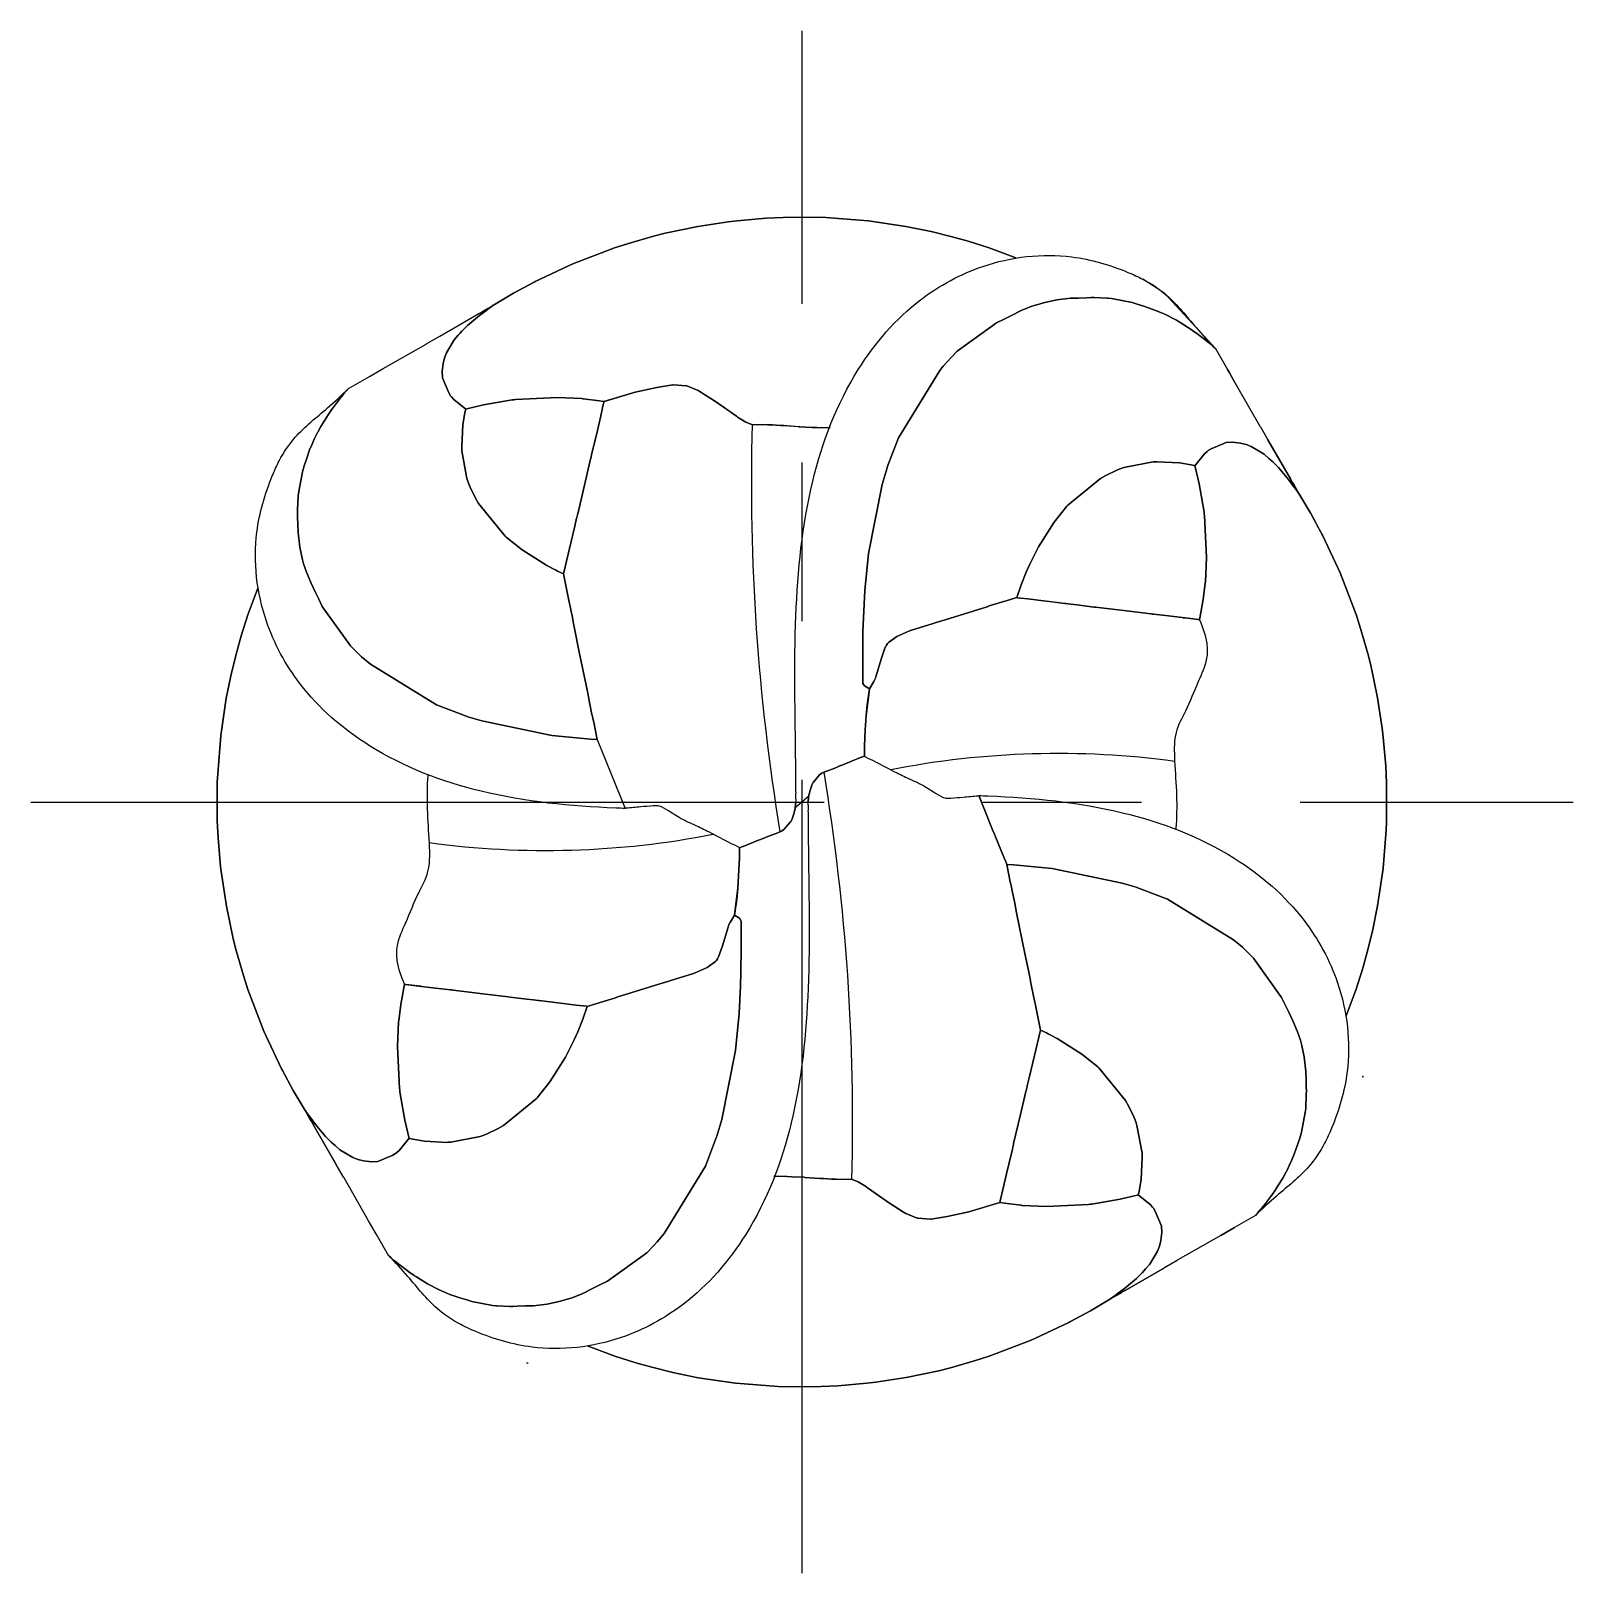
# Model space of a CAD drawing. Header units: millimetres. Extents: x -6.2 to 6.2, y -6.2 to 6.2.
import ezdxf

# ---------------------------------------------------------------- set-up
doc = ezdxf.new("R2010")
doc.units = ezdxf.units.MM
doc.linetypes.add('ACAD_ISO04W100', pattern=[30, 24, -3, 0, -3])
doc.linetypes.add('CENTER', pattern=[50.8, 31.75, -6.35, 6.35, -6.35])
doc.layers.add('中心线', color=2, linetype='ACAD_ISO04W100')
doc.layers.add('轮廓', color=4, linetype='Continuous')

# ---------------------------------------------------------------- blocks, each defined once
blk = doc.blocks.new('*U1')
blk.add_arc((2.701, 16.857), 17.15, 255.4304, 266.3655)
blk = doc.blocks.new('*U0')
at = {"layer": '轮廓'}
blk.add_blockref('*U1', (676.035, 245.83), dxfattribs=at)
at = {"layer": '轮廓', "rotation": 180}
blk.add_blockref('*U1', (678.876, 245.765), dxfattribs=at)
blk = doc.blocks.new('*U3')
blk.add_spline([(-0.795, 0.273), (-0.6, 0.287), (-0.481, 0.258), (-0.316, 0.152), (-0.109, -0.002), (0.041, -0.113), (0.227, -0.169), (0.497, -0.216), (0.759, -0.278), (0.795, -0.289)], degree=3)
blk = doc.blocks.new('*U2')
at = {"layer": '轮廓'}
blk.add_blockref('*U3', (677.546, 248.953), dxfattribs=at)
at = {"layer": '轮廓', "rotation": 180}
blk.add_blockref('*U3', (677.366, 242.642), dxfattribs=at)

msp = doc.modelspace()

# ---------------------------------------------------------------- linework, layer by layer
at = {"layer": '中心线', "linetype": 'CENTER', "ltscale": 0.2}
for p, q in [((0, -6.173), (0, 6.173)), ((-6.173, 0), (6.173, 0))]:
    msp.add_line(p, q, dxfattribs=at)
at = {"layer": '轮廓'}
for p, q in [((2.901, 4.072), (3.309, 3.629)), ((-1.64, 0.501), (-1.416, -0.051)), ((0.055, 0.048), (-0.055, -0.048))]:
    msp.add_line(p, q, dxfattribs=at)
for points in [[(1.711, 4.355), (1.497, 4.436), (1.33, 4.489), (1.201, 4.525), (1.034, 4.566), (0.831, 4.607), (0.531, 4.652), (0.529, 4.651), (0.225, 4.676), (0.158, 4.68), (-0.152, 4.679), (-0.287, 4.673), (-0.519, 4.653), (-0.592, 4.644), (-0.834, 4.607), (-1.094, 4.553), (-1.188, 4.529), (-1.389, 4.471), (-1.5, 4.435), (-1.834, 4.308), (-1.869, 4.293), (-2.135, 4.167), (-2.145, 4.161), (-2.155, 4.156), (-2.31, 4.073), (-2.47, 3.977), (-2.47, 3.977)], [(-2.469, 3.978), (-2.31, 4.073), (-2.145, 4.161), (-2.135, 4.167), (-1.869, 4.293), (-1.834, 4.308), (-1.5, 4.435), (-1.389, 4.471), (-1.188, 4.529), (-1.094, 4.553), (-1.094, 4.553), (-0.834, 4.607), (-0.592, 4.644), (-0.519, 4.653), (-0.287, 4.673), (-0.152, 4.679), (0.158, 4.68), (0.225, 4.676), (0.529, 4.651), (0.531, 4.652), (0.831, 4.607), (1.034, 4.566), (1.201, 4.525), (1.33, 4.489), (1.497, 4.436), (1.711, 4.355)], [(2.857, 4.103), (2.727, 4.185)], [(2.901, 4.072), (2.899, 4.074), (2.89, 4.08), (2.889, 4.08), (2.888, 4.081), (2.865, 4.097), (2.861, 4.1), (2.861, 4.101), (2.854, 4.105), (2.853, 4.106), (2.852, 4.106), (2.833, 4.12), (2.797, 4.145)], [(-3.63, 3.309), (-3.462, 3.406), (-3.435, 3.422), (-3.433, 3.422), (-3.432, 3.423), (-3.431, 3.424), (-3.429, 3.424), (-3.353, 3.469), (-3.009, 3.666), (-3.006, 3.668), (-3.004, 3.669), (-2.9, 3.729), (-2.587, 3.909), (-2.585, 3.911), (-2.585, 3.911), (-2.581, 3.913), (-2.58, 3.913), (-2.562, 3.924), (-2.55, 3.931), (-2.546, 3.933), (-2.487, 3.967), (-2.469, 3.978), (-2.469, 3.978)], [(-2.691, 3.144), (-2.788, 3.221), (-2.806, 3.242), (-2.814, 3.252), (-2.828, 3.274), (-2.878, 3.396), (-2.88, 3.446), (-2.873, 3.509), (-2.861, 3.556), (-2.845, 3.596), (-2.783, 3.699), (-2.751, 3.738), (-2.74, 3.751), (-2.724, 3.768), (-2.677, 3.815), (-2.582, 3.893), (-2.524, 3.936), (-2.503, 3.952), (-2.499, 3.955), (-2.488, 3.964), (-2.485, 3.966), (-2.474, 3.974), (-2.472, 3.976), (-2.472, 3.976), (-2.47, 3.977), (-2.469, 3.978)], [(-2.47, 3.977), (-2.472, 3.976), (-2.472, 3.976), (-2.474, 3.974), (-2.485, 3.966), (-2.488, 3.964), (-2.499, 3.955), (-2.503, 3.952), (-2.524, 3.936), (-2.582, 3.893), (-2.677, 3.815), (-2.724, 3.768), (-2.74, 3.751), (-2.751, 3.738), (-2.783, 3.699), (-2.845, 3.596), (-2.861, 3.556), (-2.873, 3.509), (-2.88, 3.446), (-2.878, 3.396), (-2.828, 3.274), (-2.814, 3.252), (-2.806, 3.242), (-2.788, 3.221), (-2.691, 3.144), (-2.691, 3.144), (-2.691, 3.144)], [(3.307, 3.631), (3.307, 3.631), (3.307, 3.631), (3.307, 3.631), (3.306, 3.633), (3.306, 3.633), (3.305, 3.633), (3.304, 3.634), (3.304, 3.634), (3.3, 3.638), (3.292, 3.645), (3.265, 3.669), (3.263, 3.67), (3.261, 3.672), (3.244, 3.686), (3.235, 3.692), (3.235, 3.693), (3.149, 3.758), (3.145, 3.761), (3.1, 3.793), (3.087, 3.801), (3.048, 3.826), (2.997, 3.856), (2.954, 3.879), (2.95, 3.881), (2.946, 3.884), (2.905, 3.904), (2.865, 3.921), (2.817, 3.94), (2.737, 3.969), (2.684, 3.986), (2.642, 3.998), (2.477, 4.029), (2.452, 4.032), (2.444, 4.033), (2.339, 4.037), (2.314, 4.037), (2.28, 4.036), (2.213, 4.034), (2.149, 4.032), (2.041, 4.02), (1.932, 3.996), (1.898, 3.986), (1.84, 3.968), (1.755, 3.933), (1.676, 3.894), (1.617, 3.865), (1.558, 3.835), (1.243, 3.609), (1.158, 3.521), (1.13, 3.488), (1.102, 3.454), (0.772, 2.915), (0.683, 2.68), (0.684, 2.679), (0.682, 2.675), (0.643, 2.542), (0.531, 1.988), (0.503, 1.693), (0.492, 1.473), (0.488, 1.361), (0.487, 1.195), (0.486, 1.029), (0.486, 1.019), (0.487, 0.981), (0.487, 0.954)], [(0.539, 0.905), (0.539, 0.905), (0.5, 0.931), (0.488, 0.949), (0.488, 0.949), (0.487, 0.954), (0.487, 0.981), (0.486, 1.029), (0.487, 1.195), (0.488, 1.361), (0.492, 1.473), (0.503, 1.693), (0.531, 1.988), (0.643, 2.542), (0.682, 2.675), (0.684, 2.679), (0.683, 2.68), (0.772, 2.915), (1.102, 3.454), (1.13, 3.488), (1.158, 3.521), (1.243, 3.609), (1.558, 3.835), (1.617, 3.865), (1.676, 3.894), (1.755, 3.933), (1.84, 3.968), (1.898, 3.986), (1.932, 3.996), (2.041, 4.02), (2.149, 4.032), (2.213, 4.034), (2.28, 4.036), (2.314, 4.037), (2.339, 4.037), (2.444, 4.033), (2.452, 4.032), (2.477, 4.029), (2.642, 3.998), (2.684, 3.986), (2.737, 3.969), (2.817, 3.94), (2.865, 3.921), (2.905, 3.904), (2.946, 3.884), (2.95, 3.881), (2.954, 3.879), (2.997, 3.856), (3.048, 3.826), (3.087, 3.801), (3.1, 3.793), (3.145, 3.761), (3.149, 3.758), (3.235, 3.693), (3.235, 3.692), (3.244, 3.686), (3.261, 3.672), (3.263, 3.67), (3.265, 3.669), (3.292, 3.645), (3.3, 3.638), (3.304, 3.634), (3.304, 3.634), (3.305, 3.633), (3.306, 3.633), (3.306, 3.633), (3.307, 3.631), (3.307, 3.631), (3.307, 3.631)], [(3.309, 3.629), (3.309, 3.63), (3.308, 3.63), (3.307, 3.631)], [(3.309, 3.629), (3.405, 3.462), (3.422, 3.434), (3.422, 3.433), (3.423, 3.432), (3.424, 3.431), (3.424, 3.429), (3.468, 3.353), (3.666, 3.009), (3.668, 3.006), (3.669, 3.003), (3.729, 2.9), (3.909, 2.587), (3.911, 2.585), (3.911, 2.584), (3.912, 2.581), (3.913, 2.58), (3.924, 2.561), (3.931, 2.55), (3.933, 2.546), (3.967, 2.487), (3.977, 2.469), (3.977, 2.469)], [(3.309, 3.629), (3.309, 3.629)], [(3.468, 3.353), (3.424, 3.429), (3.424, 3.431), (3.423, 3.432), (3.422, 3.433), (3.422, 3.434), (3.405, 3.462)], [(-0.809, 3.28), (-0.819, 3.286), (-0.831, 3.293), (-0.923, 3.331), (-0.926, 3.331), (-1.028, 3.34), (-1.034, 3.339), (-1.163, 3.318), (-1.335, 3.281), (-1.585, 3.205)], [(-1.584, 3.206), (-1.335, 3.281), (-1.163, 3.318), (-1.034, 3.339), (-1.028, 3.34), (-0.926, 3.331), (-0.923, 3.331), (-0.831, 3.293), (-0.819, 3.286), (-0.817, 3.284), (-0.816, 3.285), (-0.814, 3.283), (-0.803, 3.276), (-0.692, 3.207), (-0.569, 3.12), (-0.559, 3.113), (-0.525, 3.088), (-0.52, 3.084), (-0.52, 3.084), (-0.52, 3.084), (-0.519, 3.083), (-0.515, 3.08), (-0.45, 3.041), (-0.402, 3.021)], [(-3.631, 3.308), (-3.631, 3.308), (-3.631, 3.307), (-3.632, 3.307), (-3.633, 3.307), (-3.633, 3.307), (-3.633, 3.306), (-3.635, 3.304), (-3.635, 3.304), (-3.639, 3.3), (-3.645, 3.292), (-3.669, 3.265), (-3.67, 3.263), (-3.672, 3.261), (-3.686, 3.244), (-3.693, 3.235), (-3.694, 3.235), (-3.758, 3.149), (-3.761, 3.146), (-3.799, 3.09), (-3.801, 3.087), (-3.826, 3.049), (-3.852, 3.005), (-3.876, 2.961), (-3.878, 2.958), (-3.884, 2.946), (-3.904, 2.905), (-3.921, 2.865), (-3.941, 2.818), (-3.966, 2.745), (-3.984, 2.692), (-3.998, 2.642), (-4.028, 2.485), (-4.032, 2.452), (-4.032, 2.452), (-4.037, 2.339), (-4.037, 2.314), (-4.037, 2.28), (-4.035, 2.22), (-4.033, 2.156), (-4.02, 2.041), (-3.998, 1.938), (-3.989, 1.906), (-3.967, 1.841), (-3.932, 1.756), (-3.894, 1.676), (-3.868, 1.623), (-3.84, 1.565), (-3.615, 1.249), (-3.527, 1.163), (-3.455, 1.102), (-2.926, 0.777), (-2.681, 0.685), (-2.68, 0.684), (-2.675, 0.682), (-2.563, 0.649), (-2.002, 0.533), (-1.693, 0.503), (-1.64, 0.501), (-1.64, 0.501)], [(-1.64, 0.501), (-1.693, 0.503), (-2.002, 0.533), (-2.563, 0.649), (-2.675, 0.682), (-2.68, 0.684), (-2.681, 0.685), (-2.926, 0.777), (-3.455, 1.102), (-3.527, 1.163), (-3.548, 1.184), (-3.615, 1.249), (-3.84, 1.565), (-3.868, 1.623), (-3.894, 1.676), (-3.932, 1.756), (-3.967, 1.841), (-3.982, 1.885), (-3.989, 1.906), (-3.998, 1.938), (-4.02, 2.041), (-4.033, 2.156), (-4.035, 2.22), (-4.037, 2.28), (-4.037, 2.314), (-4.037, 2.339), (-4.032, 2.452), (-4.032, 2.452), (-4.028, 2.485), (-3.998, 2.642), (-3.984, 2.692), (-3.966, 2.745), (-3.941, 2.818), (-3.921, 2.865), (-3.904, 2.905), (-3.884, 2.946), (-3.878, 2.958), (-3.876, 2.961), (-3.852, 3.005), (-3.826, 3.049), (-3.801, 3.087), (-3.799, 3.09), (-3.761, 3.146), (-3.758, 3.149), (-3.694, 3.235), (-3.693, 3.235), (-3.686, 3.244), (-3.672, 3.261), (-3.67, 3.263), (-3.669, 3.265), (-3.645, 3.292), (-3.639, 3.3), (-3.635, 3.304), (-3.635, 3.304), (-3.633, 3.306), (-3.633, 3.307), (-3.633, 3.307), (-3.632, 3.307), (-3.631, 3.307), (-3.631, 3.308)], [(-2.691, 3.144), (-2.684, 3.146), (-2.549, 3.179), (-2.321, 3.218), (-2.304, 3.22), (-2.294, 3.222), (-2.293, 3.222), (-1.956, 3.239), (-1.761, 3.229), (-1.757, 3.228), (-1.752, 3.228), (-1.62, 3.212), (-1.584, 3.206)], [(-1.585, 3.206), (-1.62, 3.212), (-1.752, 3.228), (-1.757, 3.228), (-1.761, 3.229), (-1.956, 3.239), (-2.293, 3.222), (-2.294, 3.222), (-2.304, 3.22), (-2.321, 3.218), (-2.549, 3.179), (-2.684, 3.146), (-2.691, 3.144), (-2.691, 3.144), (-2.691, 3.144)], [(-0.402, 3.021), (-0.45, 3.041), (-0.515, 3.08), (-0.519, 3.083), (-0.52, 3.084), (-0.52, 3.084), (-0.52, 3.084), (-0.525, 3.088), (-0.559, 3.113), (-0.692, 3.207), (-0.814, 3.283), (-0.816, 3.285), (-0.816, 3.285)], [(-1.91, 1.826), (-1.91, 1.826), (-1.956, 1.849), (-1.974, 1.858), (-1.975, 1.858), (-2.043, 1.894), (-2.239, 2.018), (-2.367, 2.121), (-2.375, 2.128), (-2.59, 2.389), (-2.614, 2.431), (-2.656, 2.52), (-2.664, 2.539), (-2.674, 2.567), (-2.682, 2.59), (-2.723, 2.81), (-2.724, 2.832), (-2.724, 2.843), (-2.714, 3.021), (-2.698, 3.115), (-2.693, 3.138), (-2.692, 3.14), (-2.692, 3.14), (-2.693, 3.141), (-2.693, 3.141), (-2.692, 3.142), (-2.691, 3.144), (-2.691, 3.144), (-2.691, 3.144)], [(-2.691, 3.144), (-2.691, 3.144), (-2.692, 3.142), (-2.693, 3.141), (-2.693, 3.141), (-2.692, 3.14), (-2.692, 3.14), (-2.693, 3.138), (-2.698, 3.115), (-2.714, 3.021), (-2.724, 2.843), (-2.724, 2.832), (-2.723, 2.81), (-2.682, 2.59), (-2.674, 2.567), (-2.664, 2.539), (-2.656, 2.52), (-2.614, 2.431), (-2.59, 2.389), (-2.375, 2.128), (-2.367, 2.121), (-2.239, 2.018), (-2.043, 1.894), (-1.975, 1.858), (-1.974, 1.858), (-1.956, 1.849), (-1.91, 1.826)], [(-1.91, 1.826), (-1.91, 1.826), (-1.91, 1.826), (-1.91, 1.826), (-1.91, 1.827), (-1.91, 1.827), (-1.91, 1.827), (-1.848, 2.085), (-1.819, 2.209), (-1.804, 2.273), (-1.802, 2.278), (-1.795, 2.308), (-1.792, 2.317), (-1.749, 2.502), (-1.695, 2.734), (-1.692, 2.745), (-1.688, 2.76), (-1.684, 2.781), (-1.679, 2.8), (-1.638, 2.974), (-1.611, 3.091), (-1.588, 3.193), (-1.587, 3.196), (-1.587, 3.196), (-1.586, 3.198), (-1.585, 3.205), (-1.585, 3.206), (-1.585, 3.206), (-1.585, 3.206)], [(-1.585, 3.205), (-1.586, 3.198), (-1.587, 3.196), (-1.587, 3.196), (-1.588, 3.193), (-1.611, 3.091), (-1.638, 2.974), (-1.679, 2.8), (-1.684, 2.781), (-1.688, 2.76), (-1.692, 2.745), (-1.695, 2.734), (-1.749, 2.502), (-1.792, 2.317), (-1.795, 2.308), (-1.802, 2.278), (-1.804, 2.273), (-1.819, 2.209), (-1.848, 2.085), (-1.91, 1.827), (-1.91, 1.827), (-1.91, 1.827), (-1.91, 1.826), (-1.91, 1.826), (-1.91, 1.826), (-1.91, 1.826), (-1.91, 1.826)], [(-0.402, 3.021), (-0.399, 3.022), (-0.277, 3.018), (-0.242, 3.018), (-0.241, 3.017), (-0.235, 3.018), (-0.173, 3.014), (-0.145, 3.013), (-0.028, 3.005), (-0.025, 3.004), (-0.017, 3.004), (0.08, 2.999), (0.119, 2.999), (0.219, 2.996)], [(0.219, 2.996), (0.119, 2.999), (0.08, 2.999), (-0.017, 3.004), (-0.025, 3.004), (-0.145, 3.013), (-0.173, 3.014), (-0.235, 3.018), (-0.241, 3.017), (-0.242, 3.018), (-0.277, 3.018), (-0.399, 3.022), (-0.402, 3.021)], [(-0.239, 3.018), (-0.24, 3.017), (-0.24, 3.017), (-0.24, 3.017), (-0.402, 3.021), (-0.402, 3.021)], [(-0.236, 3.017), (-0.238, 3.018), (-0.239, 3.018), (-0.239, 3.018), (-0.244, 3.017), (-0.248, 3.018), (-0.402, 3.021)], [(0.119, 2.998), (0.119, 2.998), (0.119, 2.998), (0.219, 2.997), (0.225, 2.992)], [(3.977, 2.47), (3.976, 2.472), (3.976, 2.472), (3.974, 2.473), (3.966, 2.485), (3.964, 2.487), (3.955, 2.499), (3.952, 2.503), (3.936, 2.524), (3.893, 2.582), (3.815, 2.677), (3.768, 2.722), (3.751, 2.74), (3.738, 2.75), (3.699, 2.783), (3.596, 2.845), (3.555, 2.861), (3.509, 2.873), (3.446, 2.88), (3.396, 2.877), (3.274, 2.828), (3.252, 2.814), (3.242, 2.806), (3.221, 2.788), (3.144, 2.691), (3.144, 2.691), (3.144, 2.691)], [(3.144, 2.691), (3.221, 2.788), (3.242, 2.806), (3.252, 2.814), (3.274, 2.828), (3.396, 2.877), (3.446, 2.88), (3.509, 2.873), (3.555, 2.861), (3.596, 2.845), (3.699, 2.783), (3.738, 2.75), (3.751, 2.74), (3.768, 2.722), (3.815, 2.677), (3.893, 2.582), (3.936, 2.524), (3.952, 2.503), (3.955, 2.499), (3.964, 2.487), (3.966, 2.485), (3.974, 2.473), (3.976, 2.472), (3.976, 2.472), (3.977, 2.47), (3.977, 2.469)], [(3.977, 2.469), (3.967, 2.487), (3.933, 2.546), (3.931, 2.55), (3.924, 2.561), (3.913, 2.58), (3.912, 2.581), (3.911, 2.584), (3.911, 2.585), (3.909, 2.587), (3.729, 2.9)], [(1.719, 1.636), (1.754, 1.737), (1.795, 1.839), (1.824, 1.903), (1.894, 2.042), (2.018, 2.239), (2.121, 2.367), (2.128, 2.375), (2.389, 2.59), (2.431, 2.614), (2.52, 2.656), (2.539, 2.663), (2.567, 2.674), (2.59, 2.681), (2.81, 2.723), (2.832, 2.724), (2.843, 2.724), (3.021, 2.714), (3.115, 2.698), (3.138, 2.693), (3.14, 2.692), (3.14, 2.692), (3.14, 2.692), (3.141, 2.693), (3.142, 2.692), (3.144, 2.691), (3.144, 2.691), (3.144, 2.691)], [(3.144, 2.691), (3.144, 2.691), (3.142, 2.692), (3.141, 2.693), (3.14, 2.692), (3.14, 2.692), (3.14, 2.692), (3.138, 2.693), (3.115, 2.698), (3.021, 2.714), (2.843, 2.724), (2.832, 2.724), (2.81, 2.723), (2.59, 2.681), (2.567, 2.674), (2.539, 2.663), (2.52, 2.656), (2.431, 2.614), (2.389, 2.59), (2.128, 2.375), (2.121, 2.367), (2.018, 2.239), (1.894, 2.042), (1.824, 1.903), (1.795, 1.839), (1.754, 1.737), (1.719, 1.637)], [(3.144, 2.691), (3.146, 2.683), (3.179, 2.548), (3.218, 2.32), (3.22, 2.303), (3.222, 2.293), (3.222, 2.293), (3.239, 1.956), (3.229, 1.76), (3.228, 1.757), (3.228, 1.752), (3.212, 1.62), (3.182, 1.458)], [(3.182, 1.459), (3.212, 1.62), (3.228, 1.752), (3.228, 1.757), (3.229, 1.76), (3.239, 1.956), (3.222, 2.293), (3.222, 2.293), (3.22, 2.303), (3.218, 2.32), (3.179, 2.548), (3.146, 2.683), (3.144, 2.691), (3.144, 2.691), (3.144, 2.691)], [(4.355, -1.712), (4.435, -1.498), (4.489, -1.33), (4.525, -1.201), (4.566, -1.034), (4.607, -0.831), (4.652, -0.531), (4.651, -0.53), (4.676, -0.225), (4.679, -0.158), (4.679, 0.151), (4.673, 0.287), (4.653, 0.519), (4.644, 0.592), (4.606, 0.834), (4.552, 1.094), (4.529, 1.188), (4.471, 1.389), (4.435, 1.5), (4.308, 1.834), (4.293, 1.869), (4.166, 2.135), (4.161, 2.145), (4.156, 2.155), (4.073, 2.309), (3.977, 2.47), (3.977, 2.47)], [(3.977, 2.469), (4.073, 2.309), (4.161, 2.145), (4.166, 2.135), (4.293, 1.869), (4.308, 1.834), (4.435, 1.5), (4.471, 1.389), (4.529, 1.188), (4.552, 1.094), (4.552, 1.094), (4.606, 0.834), (4.644, 0.592), (4.653, 0.519), (4.673, 0.287), (4.679, 0.151), (4.679, -0.158), (4.676, -0.225), (4.651, -0.53), (4.652, -0.531), (4.607, -0.831), (4.566, -1.034), (4.525, -1.201), (4.489, -1.33), (4.435, -1.498), (4.355, -1.712)], [(-1.64, 0.501), (-1.667, 0.638), (-1.672, 0.657), (-1.68, 0.695), (-1.681, 0.701), (-1.7, 0.796), (-1.709, 0.841), (-1.718, 0.885), (-1.785, 1.213), (-1.812, 1.35), (-1.828, 1.428), (-1.831, 1.44), (-1.832, 1.448), (-1.834, 1.457), (-1.841, 1.492), (-1.843, 1.501), (-1.85, 1.536), (-1.851, 1.541), (-1.869, 1.625), (-1.91, 1.826)], [(-1.91, 1.826), (-1.869, 1.625), (-1.851, 1.541), (-1.85, 1.536), (-1.843, 1.501), (-1.841, 1.492), (-1.834, 1.457), (-1.832, 1.448), (-1.831, 1.44), (-1.828, 1.428), (-1.812, 1.35), (-1.785, 1.213), (-1.718, 0.885), (-1.7, 0.796), (-1.681, 0.701), (-1.68, 0.695), (-1.672, 0.657), (-1.667, 0.638), (-1.64, 0.501), (-1.64, 0.5)], [(-4.355, 1.712), (-4.436, 1.498), (-4.489, 1.33), (-4.525, 1.201), (-4.566, 1.034), (-4.608, 0.831), (-4.652, 0.531), (-4.652, 0.53), (-4.677, 0.225), (-4.68, 0.158), (-4.68, -0.152), (-4.673, -0.287), (-4.654, -0.519), (-4.644, -0.592), (-4.607, -0.834), (-4.553, -1.094), (-4.553, -1.094), (-4.553, -1.094), (-4.529, -1.188), (-4.471, -1.388), (-4.471, -1.389), (-4.435, -1.5), (-4.308, -1.834), (-4.293, -1.869), (-4.167, -2.135), (-4.161, -2.145), (-4.073, -2.309), (-3.977, -2.47)], [(-3.978, -2.469), (-4.073, -2.309), (-4.161, -2.145), (-4.167, -2.135), (-4.293, -1.869), (-4.308, -1.834), (-4.435, -1.5), (-4.471, -1.389), (-4.529, -1.188), (-4.553, -1.094), (-4.553, -1.094), (-4.553, -1.094), (-4.607, -0.834), (-4.607, -0.834), (-4.644, -0.592), (-4.654, -0.519), (-4.673, -0.287), (-4.68, -0.152), (-4.68, 0.158), (-4.677, 0.225), (-4.652, 0.53), (-4.652, 0.531), (-4.608, 0.831), (-4.566, 1.034), (-4.525, 1.201), (-4.489, 1.33), (-4.436, 1.498), (-4.355, 1.712)], [(1.719, 1.637), (1.67, 1.621), (1.499, 1.569), (1.481, 1.562), (1.147, 1.458), (1.067, 1.434), (1.042, 1.426), (0.877, 1.376), (0.855, 1.368), (0.759, 1.326), (0.692, 1.277), (0.685, 1.269), (0.676, 1.255), (0.669, 1.239)], [(0.669, 1.239), (0.669, 1.239), (0.676, 1.255), (0.685, 1.269), (0.692, 1.277), (0.759, 1.326), (0.855, 1.368), (0.877, 1.376), (1.042, 1.426), (1.067, 1.434), (1.147, 1.458), (1.481, 1.562), (1.499, 1.569), (1.67, 1.621), (1.719, 1.636)], [(3.181, 1.46), (3.176, 1.46), (3.173, 1.461), (3.171, 1.461), (3.067, 1.473), (3.05, 1.475), (3.044, 1.476), (2.933, 1.489), (2.813, 1.503), (2.802, 1.504), (2.794, 1.505), (2.791, 1.505), (2.576, 1.532), (2.35, 1.559), (2.335, 1.56), (2.202, 1.577), (2.152, 1.583), (2.13, 1.586), (2.112, 1.588), (2.103, 1.589), (1.932, 1.61), (1.807, 1.625), (1.725, 1.635), (1.722, 1.635), (1.719, 1.637), (1.719, 1.637), (1.719, 1.637)], [(1.719, 1.637), (1.722, 1.635), (1.725, 1.635), (1.807, 1.625), (1.932, 1.61), (2.004, 1.601), (2.103, 1.589), (2.112, 1.588), (2.13, 1.586), (2.152, 1.583), (2.202, 1.577), (2.335, 1.56), (2.35, 1.559), (2.576, 1.532), (2.791, 1.505), (2.794, 1.505), (2.802, 1.504), (2.813, 1.503), (2.933, 1.489), (3.044, 1.476), (3.05, 1.475), (3.067, 1.473), (3.171, 1.461), (3.173, 1.461), (3.176, 1.46), (3.181, 1.46), (3.182, 1.459), (3.182, 1.459)], [(0.667, 1.239), (0.637, 1.15), (0.592, 1.001), (0.589, 0.998), (0.589, 0.993), (0.588, 0.991), (0.578, 0.97), (0.575, 0.964), (0.539, 0.906)], [(0.592, 1.001), (0.637, 1.15), (0.667, 1.239)], [(0.667, 1.239), (0.669, 1.239)], [(0.539, 0.905), (0.575, 0.964), (0.578, 0.97), (0.588, 0.991)], [(0.488, 0.949), (0.5, 0.931), (0.539, 0.905)], [(0.539, 0.906), (0.539, 0.906), (0.539, 0.905), (0.539, 0.905), (0.514, 0.691), (0.514, 0.691), (0.505, 0.577), (0.499, 0.446), (0.5, 0.374), (0.499, 0.367)], [(0.499, 0.367), (0.499, 0.367), (0.5, 0.374), (0.499, 0.446), (0.505, 0.577), (0.514, 0.691), (0.514, 0.691), (0.522, 0.778), (0.539, 0.905), (0.539, 0.905)], [(0.177, 0.239), (0.177, 0.239), (0.177, 0.239), (0.188, 0.244), (0.192, 0.245), (0.262, 0.272), (0.286, 0.282), (0.287, 0.282), (0.287, 0.282), (0.29, 0.283), (0.296, 0.286), (0.297, 0.286), (0.297, 0.286), (0.311, 0.292), (0.313, 0.292), (0.469, 0.355), (0.47, 0.355), (0.499, 0.367), (0.499, 0.367)], [(0.499, 0.367), (0.469, 0.355), (0.313, 0.292), (0.311, 0.292), (0.297, 0.286), (0.297, 0.286), (0.296, 0.286), (0.29, 0.283), (0.287, 0.282), (0.287, 0.282), (0.286, 0.282), (0.262, 0.272), (0.192, 0.245), (0.188, 0.244), (0.177, 0.239), (0.177, 0.239)], [(0.177, 0.239), (0.169, 0.236), (0.169, 0.236), (0.168, 0.236), (0.162, 0.232), (0.16, 0.231), (0.16, 0.231), (0.158, 0.23), (0.141, 0.218), (0.091, 0.16), (0.088, 0.153), (0.081, 0.14), (0.081, 0.14), (0.081, 0.139), (0.081, 0.139), (0.079, 0.136), (0.07, 0.112), (0.07, 0.111), (0.062, 0.083), (0.059, 0.07), (0.059, 0.069), (0.058, 0.065), (0.057, 0.06), (0.056, 0.059), (0.056, 0.059), (0.055, 0.053), (0.054, 0.044), (0.053, 0.041), (0.052, 0.027), (0.051, 0.026), (0.051, 0.026), (0.051, 0.023), (0.05, 0.015), (0.05, 0.006), (0.05, 0.005), (0.049, 0.003)], [(0.059, 0.07), (0.062, 0.083), (0.07, 0.111), (0.07, 0.112), (0.079, 0.136), (0.081, 0.139), (0.081, 0.139), (0.081, 0.14), (0.081, 0.14), (0.088, 0.153), (0.091, 0.16), (0.141, 0.218), (0.158, 0.23), (0.16, 0.231), (0.16, 0.231), (0.162, 0.232), (0.168, 0.236), (0.169, 0.236), (0.169, 0.236), (0.177, 0.239)], [(-0.05, 0.024), (-0.05, 0.024), (-0.05, 0.024), (-0.05, 0.024), (-0.05, 0.001), (-0.05, -0.001), (-0.05, -0.002), (-0.05, -0.002), (-0.05, -0.002), (-0.05, -0.002), (-0.05, -0.002), (-0.05, -0.003), (-0.05, -0.003), (-0.05, -0.003), (-0.05, -0.006), (-0.05, -0.006), (-0.05, -0.006), (-0.051, -0.015), (-0.051, -0.015), (-0.051, -0.015), (-0.051, -0.023), (-0.051, -0.023), (-0.051, -0.024), (-0.052, -0.026), (-0.052, -0.026), (-0.052, -0.027), (-0.054, -0.041), (-0.054, -0.045), (-0.054, -0.045), (-0.054, -0.045), (-0.056, -0.053), (-0.056, -0.053), (-0.055, -0.054), (-0.056, -0.059), (-0.057, -0.059), (-0.057, -0.06), (-0.058, -0.065)], [(0.049, -0.025), (0.049, -0.025), (0.049, -0.025), (0.049, -0.025), (0.049, -0.001), (0.05, 0.002), (0.049, 0.003), (0.05, 0.006), (0.05, 0.015), (0.051, 0.023), (0.051, 0.026), (0.051, 0.026), (0.052, 0.027), (0.053, 0.041), (0.054, 0.044), (0.055, 0.053), (0.056, 0.059), (0.056, 0.059), (0.057, 0.06), (0.058, 0.065)], [(1.639, -0.5), (1.633, -0.484), (1.615, -0.441), (1.549, -0.279), (1.54, -0.258), (1.526, -0.222), (1.458, -0.054), (1.442, -0.016), (1.416, 0.051)], [(1.417, 0.049), (1.442, -0.016), (1.458, -0.054), (1.526, -0.222), (1.54, -0.258), (1.549, -0.279), (1.615, -0.441), (1.633, -0.484), (1.639, -0.5), (1.64, -0.501)], [(-0.177, -0.239), (-0.169, -0.236), (-0.169, -0.236), (-0.169, -0.236), (-0.169, -0.236), (-0.162, -0.232), (-0.16, -0.231), (-0.16, -0.231), (-0.159, -0.23), (-0.142, -0.218), (-0.092, -0.16), (-0.092, -0.16), (-0.088, -0.153), (-0.081, -0.14), (-0.081, -0.14), (-0.081, -0.139), (-0.081, -0.139), (-0.079, -0.136), (-0.07, -0.112), (-0.07, -0.111), (-0.063, -0.087), (-0.062, -0.083), (-0.059, -0.073), (-0.059, -0.07), (-0.059, -0.069), (-0.058, -0.065), (-0.057, -0.06), (-0.057, -0.059), (-0.056, -0.059), (-0.055, -0.054), (-0.056, -0.053), (-0.056, -0.053), (-0.054, -0.045), (-0.054, -0.045), (-0.054, -0.045), (-0.054, -0.041), (-0.052, -0.027), (-0.052, -0.026), (-0.052, -0.026), (-0.051, -0.024), (-0.051, -0.023), (-0.051, -0.023), (-0.051, -0.015), (-0.051, -0.015), (-0.051, -0.015), (-0.05, -0.006), (-0.05, -0.006), (-0.05, -0.006), (-0.05, -0.005), (-0.05, -0.003)], [(-0.059, -0.07), (-0.059, -0.073), (-0.062, -0.083), (-0.063, -0.087), (-0.07, -0.111), (-0.07, -0.112), (-0.079, -0.136), (-0.081, -0.139), (-0.081, -0.139), (-0.081, -0.14), (-0.081, -0.14), (-0.088, -0.153), (-0.092, -0.16), (-0.092, -0.16), (-0.142, -0.218), (-0.159, -0.23), (-0.16, -0.231), (-0.16, -0.231), (-0.162, -0.232), (-0.169, -0.236), (-0.169, -0.236), (-0.169, -0.236), (-0.177, -0.239)], [(-0.177, -0.239), (-0.177, -0.239), (-0.188, -0.244), (-0.193, -0.246), (-0.273, -0.276), (-0.312, -0.292), (-0.312, -0.292), (-0.348, -0.306), (-0.349, -0.306), (-0.35, -0.307), (-0.354, -0.308), (-0.363, -0.312), (-0.364, -0.312), (-0.364, -0.312), (-0.374, -0.316), (-0.47, -0.355), (-0.473, -0.356), (-0.476, -0.357), (-0.477, -0.357), (-0.499, -0.367)], [(-0.499, -0.367), (-0.477, -0.357), (-0.476, -0.357), (-0.473, -0.356), (-0.47, -0.355), (-0.374, -0.316), (-0.364, -0.312), (-0.364, -0.312), (-0.363, -0.312), (-0.354, -0.308), (-0.35, -0.307), (-0.349, -0.306), (-0.348, -0.306), (-0.312, -0.292), (-0.312, -0.292), (-0.273, -0.276), (-0.193, -0.246), (-0.188, -0.244), (-0.177, -0.239)], [(-0.499, -0.367), (-0.5, -0.374), (-0.5, -0.446), (-0.514, -0.691), (-0.514, -0.691), (-0.522, -0.778), (-0.539, -0.905), (-0.539, -0.906)], [(-0.539, -0.906), (-0.539, -0.906), (-0.539, -0.905), (-0.514, -0.691), (-0.514, -0.691), (-0.5, -0.446), (-0.5, -0.374), (-0.499, -0.367), (-0.499, -0.367)], [(1.91, -1.826), (1.868, -1.625), (1.851, -1.541), (1.85, -1.537), (1.843, -1.501), (1.841, -1.493), (1.834, -1.457), (1.832, -1.448), (1.83, -1.44), (1.828, -1.428), (1.812, -1.35), (1.784, -1.213), (1.717, -0.886), (1.7, -0.796), (1.68, -0.701), (1.679, -0.695), (1.671, -0.657), (1.667, -0.638), (1.64, -0.501), (1.639, -0.5)], [(3.631, -3.308), (3.631, -3.308), (3.631, -3.308), (3.631, -3.307), (3.633, -3.307), (3.633, -3.307), (3.633, -3.306), (3.634, -3.304), (3.634, -3.304), (3.638, -3.3), (3.645, -3.292), (3.668, -3.265), (3.67, -3.263), (3.672, -3.262), (3.686, -3.244), (3.692, -3.235), (3.693, -3.235), (3.758, -3.149), (3.761, -3.146), (3.789, -3.104), (3.792, -3.102), (3.793, -3.1), (3.801, -3.087), (3.826, -3.049), (3.851, -3.005), (3.875, -2.961), (3.878, -2.958), (3.884, -2.946), (3.903, -2.905), (3.921, -2.865), (3.94, -2.818), (3.966, -2.745), (3.984, -2.692), (3.998, -2.642), (4.028, -2.485), (4.032, -2.453), (4.032, -2.452), (4.036, -2.339), (4.037, -2.315), (4.036, -2.28), (4.035, -2.22), (4.032, -2.157), (4.02, -2.041), (3.997, -1.938), (3.989, -1.906), (3.967, -1.841), (3.932, -1.756), (3.894, -1.676), (3.868, -1.623), (3.838, -1.566), (3.614, -1.249), (3.527, -1.163), (3.454, -1.102), (2.926, -0.777), (2.681, -0.685), (2.679, -0.684), (2.674, -0.682), (2.563, -0.649), (2.002, -0.533), (1.692, -0.503), (1.64, -0.501), (1.64, -0.501)], [(1.64, -0.501), (1.667, -0.638), (1.671, -0.657), (1.679, -0.695), (1.68, -0.701), (1.7, -0.796), (1.711, -0.856), (1.717, -0.886), (1.784, -1.213), (1.812, -1.35), (1.828, -1.428), (1.83, -1.44), (1.832, -1.448), (1.834, -1.457), (1.841, -1.493), (1.843, -1.501), (1.85, -1.537), (1.851, -1.541), (1.868, -1.625), (1.909, -1.826)], [(1.64, -0.501), (1.692, -0.503), (2.002, -0.533), (2.563, -0.649), (2.674, -0.682), (2.679, -0.684), (2.681, -0.685), (2.926, -0.777), (3.454, -1.102), (3.527, -1.163), (3.548, -1.184), (3.614, -1.249), (3.838, -1.566), (3.868, -1.623), (3.894, -1.676), (3.932, -1.756), (3.967, -1.841), (3.982, -1.886), (3.989, -1.906), (3.997, -1.938), (4.02, -2.041), (4.032, -2.157), (4.035, -2.22), (4.036, -2.28), (4.037, -2.315), (4.036, -2.339), (4.032, -2.452), (4.032, -2.453), (4.028, -2.485), (3.998, -2.642), (3.984, -2.692), (3.966, -2.745), (3.94, -2.818), (3.921, -2.865), (3.903, -2.905), (3.884, -2.946), (3.878, -2.958), (3.875, -2.961), (3.851, -3.005), (3.826, -3.049), (3.801, -3.087), (3.793, -3.1), (3.792, -3.102), (3.789, -3.104), (3.761, -3.146), (3.758, -3.149), (3.693, -3.235), (3.692, -3.235), (3.686, -3.244), (3.672, -3.262), (3.67, -3.263), (3.668, -3.265), (3.645, -3.292), (3.638, -3.3), (3.634, -3.304), (3.634, -3.304), (3.633, -3.306), (3.633, -3.307), (3.633, -3.307), (3.631, -3.307), (3.631, -3.308), (3.631, -3.308)], [(-0.539, -0.906), (-0.539, -0.906), (-0.5, -0.931), (-0.489, -0.949), (-0.489, -0.95), (-0.487, -0.954), (-0.487, -0.981), (-0.486, -1.029), (-0.487, -1.173), (-0.489, -1.361), (-0.492, -1.473), (-0.503, -1.693), (-0.532, -1.988), (-0.643, -2.542), (-0.682, -2.675), (-0.684, -2.679), (-0.684, -2.68), (-0.772, -2.915), (-1.102, -3.454), (-1.158, -3.521), (-1.186, -3.55), (-1.243, -3.609), (-1.558, -3.835), (-1.617, -3.865), (-1.629, -3.871), (-1.676, -3.894), (-1.755, -3.933), (-1.841, -3.968), (-1.898, -3.986), (-1.932, -3.996), (-2.041, -4.02), (-2.149, -4.032), (-2.213, -4.034), (-2.281, -4.036), (-2.315, -4.037), (-2.339, -4.038), (-2.444, -4.033), (-2.452, -4.032), (-2.477, -4.029), (-2.643, -3.998), (-2.684, -3.986), (-2.739, -3.969), (-2.818, -3.941), (-2.866, -3.921), (-2.905, -3.904), (-2.946, -3.884), (-2.951, -3.881), (-2.954, -3.879), (-2.998, -3.856), (-3.049, -3.826), (-3.087, -3.801), (-3.093, -3.797), (-3.093, -3.797), (-3.093, -3.797), (-3.094, -3.797), (-3.1, -3.793), (-3.102, -3.792), (-3.104, -3.79), (-3.146, -3.761), (-3.15, -3.758), (-3.235, -3.693), (-3.235, -3.692), (-3.244, -3.686), (-3.262, -3.672), (-3.263, -3.67), (-3.266, -3.669), (-3.293, -3.645), (-3.3, -3.638), (-3.304, -3.634), (-3.304, -3.634), (-3.306, -3.633), (-3.307, -3.633), (-3.307, -3.633), (-3.307, -3.632), (-3.308, -3.631), (-3.308, -3.631)], [(-3.308, -3.631), (-3.308, -3.631), (-3.308, -3.631), (-3.307, -3.632), (-3.307, -3.633), (-3.307, -3.633), (-3.306, -3.633), (-3.304, -3.634), (-3.304, -3.634), (-3.3, -3.638), (-3.293, -3.645), (-3.266, -3.669), (-3.263, -3.67), (-3.262, -3.672), (-3.244, -3.686), (-3.235, -3.692), (-3.235, -3.693), (-3.15, -3.758), (-3.146, -3.761), (-3.104, -3.79), (-3.102, -3.792), (-3.1, -3.793), (-3.094, -3.797), (-3.093, -3.797), (-3.093, -3.797), (-3.093, -3.797), (-3.087, -3.801), (-3.049, -3.826), (-2.998, -3.856), (-2.954, -3.879), (-2.951, -3.881), (-2.946, -3.884), (-2.905, -3.904), (-2.866, -3.921), (-2.818, -3.941), (-2.739, -3.969), (-2.684, -3.986), (-2.643, -3.998), (-2.477, -4.029), (-2.452, -4.032), (-2.444, -4.033), (-2.339, -4.038), (-2.315, -4.037), (-2.281, -4.036), (-2.213, -4.034), (-2.149, -4.032), (-2.041, -4.02), (-1.932, -3.996), (-1.898, -3.986), (-1.841, -3.968), (-1.755, -3.933), (-1.676, -3.894), (-1.617, -3.865), (-1.558, -3.835), (-1.243, -3.609), (-1.186, -3.55), (-1.158, -3.521), (-1.102, -3.454), (-0.772, -2.915), (-0.684, -2.68), (-0.684, -2.679), (-0.682, -2.675), (-0.643, -2.542), (-0.532, -1.988), (-0.503, -1.693), (-0.492, -1.473), (-0.489, -1.361), (-0.487, -1.173), (-0.486, -1.029), (-0.487, -1.021), (-0.487, -0.981), (-0.487, -0.954)], [(-0.668, -1.239), (-0.637, -1.15), (-0.592, -1.001), (-0.59, -0.998), (-0.589, -0.993), (-0.588, -0.991), (-0.579, -0.97), (-0.576, -0.964), (-0.539, -0.906)], [(-0.539, -0.906), (-0.576, -0.964), (-0.579, -0.97), (-0.588, -0.991)], [(-0.489, -0.949), (-0.5, -0.931), (-0.539, -0.906)], [(-0.592, -1.001), (-0.637, -1.15), (-0.668, -1.239)], [(-0.669, -1.239), (-0.669, -1.24), (-0.677, -1.255), (-0.685, -1.269), (-0.692, -1.277), (-0.759, -1.326), (-0.855, -1.368), (-0.877, -1.376), (-1.042, -1.426), (-1.067, -1.434), (-1.147, -1.458), (-1.482, -1.562), (-1.5, -1.569), (-1.67, -1.621), (-1.719, -1.637)], [(-1.719, -1.637), (-1.67, -1.621), (-1.5, -1.569), (-1.482, -1.562), (-1.147, -1.458), (-1.067, -1.434), (-1.042, -1.426), (-0.877, -1.376), (-0.855, -1.368), (-0.759, -1.326), (-0.692, -1.277), (-0.685, -1.269), (-0.677, -1.255), (-0.669, -1.24)], [(-0.668, -1.239), (-0.669, -1.239)], [(-3.144, -2.691), (-3.146, -2.683), (-3.179, -2.548), (-3.219, -2.32), (-3.22, -2.303), (-3.222, -2.293), (-3.222, -2.293), (-3.239, -1.956), (-3.229, -1.76), (-3.229, -1.757), (-3.228, -1.752), (-3.212, -1.62), (-3.183, -1.458)], [(-3.182, -1.459), (-3.212, -1.62), (-3.228, -1.752), (-3.229, -1.757), (-3.229, -1.76), (-3.239, -1.956), (-3.222, -2.293), (-3.222, -2.293), (-3.22, -2.303), (-3.219, -2.32), (-3.179, -2.548), (-3.146, -2.683), (-3.144, -2.691), (-3.144, -2.691), (-3.144, -2.691)], [(-1.719, -1.637), (-1.722, -1.635), (-1.726, -1.635), (-1.807, -1.625), (-1.933, -1.61), (-2.104, -1.589), (-2.112, -1.588), (-2.13, -1.586), (-2.152, -1.583), (-2.203, -1.577), (-2.335, -1.561), (-2.352, -1.559), (-2.577, -1.532), (-2.791, -1.505), (-2.794, -1.505), (-2.803, -1.504), (-2.813, -1.503), (-2.933, -1.489), (-3.045, -1.476), (-3.05, -1.475), (-3.172, -1.461), (-3.173, -1.461), (-3.176, -1.461), (-3.181, -1.46), (-3.182, -1.459), (-3.182, -1.459)], [(-3.181, -1.46), (-3.176, -1.461), (-3.172, -1.461), (-3.067, -1.474), (-3.05, -1.475), (-3.045, -1.476), (-2.933, -1.489), (-2.813, -1.503), (-2.803, -1.504), (-2.794, -1.505), (-2.791, -1.505), (-2.577, -1.532), (-2.352, -1.559), (-2.335, -1.561), (-2.203, -1.577), (-2.152, -1.583), (-2.13, -1.586), (-2.112, -1.588), (-2.104, -1.589), (-1.933, -1.61), (-1.807, -1.625), (-1.726, -1.635), (-1.722, -1.635), (-1.719, -1.637), (-1.719, -1.637), (-1.719, -1.637)], [(-1.719, -1.637), (-1.754, -1.737), (-1.795, -1.839), (-1.824, -1.904), (-1.894, -2.042), (-2.018, -2.239), (-2.121, -2.367), (-2.128, -2.375), (-2.389, -2.59), (-2.431, -2.614), (-2.52, -2.656), (-2.539, -2.663), (-2.567, -2.674), (-2.59, -2.681), (-2.811, -2.723), (-2.833, -2.724), (-2.844, -2.725), (-3.021, -2.714), (-3.115, -2.698), (-3.138, -2.693), (-3.141, -2.693), (-3.141, -2.693), (-3.141, -2.693), (-3.141, -2.693), (-3.143, -2.692), (-3.144, -2.691), (-3.144, -2.691), (-3.144, -2.691)], [(-3.144, -2.691), (-3.144, -2.691), (-3.143, -2.692), (-3.141, -2.693), (-3.141, -2.693), (-3.141, -2.693), (-3.141, -2.693), (-3.138, -2.693), (-3.115, -2.698), (-3.021, -2.714), (-2.844, -2.725), (-2.833, -2.724), (-2.811, -2.723), (-2.59, -2.681), (-2.567, -2.674), (-2.539, -2.663), (-2.52, -2.656), (-2.431, -2.614), (-2.389, -2.59), (-2.128, -2.375), (-2.121, -2.367), (-2.018, -2.239), (-1.894, -2.042), (-1.824, -1.904), (-1.795, -1.839), (-1.754, -1.737), (-1.719, -1.637)], [(1.584, -3.205), (1.586, -3.198), (1.586, -3.196), (1.586, -3.196), (1.587, -3.193), (1.611, -3.092), (1.638, -2.975), (1.679, -2.8), (1.684, -2.781), (1.688, -2.76), (1.692, -2.745), (1.694, -2.734), (1.748, -2.502), (1.792, -2.317), (1.795, -2.308), (1.802, -2.278), (1.803, -2.273), (1.818, -2.209), (1.848, -2.085), (1.91, -1.827), (1.91, -1.827), (1.91, -1.827), (1.91, -1.827), (1.91, -1.827), (1.91, -1.826), (1.91, -1.826), (1.91, -1.826)], [(1.91, -1.826), (1.91, -1.826), (1.91, -1.827), (1.91, -1.827), (1.91, -1.827), (1.91, -1.827), (1.91, -1.827), (1.848, -2.085), (1.818, -2.209), (1.803, -2.273), (1.802, -2.278), (1.795, -2.308), (1.792, -2.317), (1.748, -2.502), (1.694, -2.734), (1.692, -2.745), (1.688, -2.76), (1.684, -2.781), (1.679, -2.8), (1.638, -2.975), (1.611, -3.092), (1.587, -3.193), (1.586, -3.196), (1.586, -3.196), (1.586, -3.198), (1.584, -3.205), (1.585, -3.206), (1.585, -3.206), (1.585, -3.206)], [(1.909, -1.826), (1.91, -1.826), (1.956, -1.849), (1.973, -1.858), (1.975, -1.858), (2.042, -1.894), (2.239, -2.018), (2.367, -2.121), (2.375, -2.128), (2.589, -2.389), (2.613, -2.432), (2.656, -2.52), (2.663, -2.539), (2.674, -2.567), (2.681, -2.59), (2.723, -2.81), (2.724, -2.833), (2.724, -2.843), (2.714, -3.021), (2.698, -3.115), (2.693, -3.138), (2.692, -3.14), (2.692, -3.14), (2.692, -3.141), (2.692, -3.141), (2.692, -3.143), (2.691, -3.144), (2.691, -3.144), (2.691, -3.144)], [(2.691, -3.144), (2.691, -3.144), (2.692, -3.143), (2.692, -3.141), (2.692, -3.141), (2.692, -3.14), (2.692, -3.14), (2.693, -3.138), (2.698, -3.115), (2.714, -3.021), (2.724, -2.843), (2.724, -2.833), (2.723, -2.81), (2.681, -2.59), (2.674, -2.567), (2.663, -2.539), (2.656, -2.52), (2.613, -2.432), (2.589, -2.389), (2.375, -2.128), (2.367, -2.121), (2.239, -2.018), (2.042, -1.894), (1.975, -1.858), (1.973, -1.858), (1.956, -1.849), (1.91, -1.826)], [(4.488, -2.205), (4.488, -2.204), (4.488, -2.203), (4.488, -2.203), (4.489, -2.202), (4.49, -2.199), (4.492, -2.196), (4.493, -2.193)], [(-3.309, -3.629), (-3.407, -3.462), (-3.422, -3.434), (-3.423, -3.433), (-3.424, -3.432), (-3.424, -3.431), (-3.425, -3.429), (-3.469, -3.353), (-3.666, -3.009), (-3.668, -3.006), (-3.67, -3.003), (-3.728, -2.902), (-3.909, -2.587), (-3.911, -2.585), (-3.911, -2.585), (-3.913, -2.581), (-3.913, -2.58), (-3.924, -2.561), (-3.931, -2.55), (-3.933, -2.546), (-3.967, -2.487), (-3.978, -2.469), (-3.978, -2.469)], [(-3.144, -2.691), (-3.221, -2.788), (-3.242, -2.806), (-3.253, -2.814), (-3.274, -2.828), (-3.396, -2.878), (-3.447, -2.88), (-3.509, -2.873), (-3.556, -2.861), (-3.596, -2.845), (-3.699, -2.783), (-3.738, -2.75), (-3.751, -2.74), (-3.768, -2.723), (-3.815, -2.677), (-3.893, -2.582), (-3.936, -2.524), (-3.952, -2.503), (-3.956, -2.499), (-3.964, -2.487), (-3.966, -2.486), (-3.975, -2.473), (-3.976, -2.472), (-3.976, -2.472), (-3.977, -2.47), (-3.978, -2.469)], [(-3.978, -2.469), (-3.967, -2.487), (-3.933, -2.546), (-3.931, -2.55), (-3.924, -2.561), (-3.913, -2.58), (-3.913, -2.581), (-3.911, -2.585), (-3.911, -2.585), (-3.909, -2.587), (-3.728, -2.902)], [(-3.977, -2.47), (-3.976, -2.472), (-3.976, -2.472), (-3.975, -2.473), (-3.966, -2.486), (-3.964, -2.487), (-3.956, -2.499), (-3.952, -2.503), (-3.936, -2.524), (-3.893, -2.582), (-3.815, -2.677), (-3.768, -2.723), (-3.751, -2.74), (-3.738, -2.75), (-3.699, -2.783), (-3.596, -2.845), (-3.556, -2.861), (-3.509, -2.873), (-3.447, -2.88), (-3.396, -2.878), (-3.274, -2.828), (-3.253, -2.814), (-3.242, -2.806), (-3.221, -2.788), (-3.144, -2.691), (-3.144, -2.691), (-3.144, -2.691)], [(-0.12, -2.998), (-0.119, -2.999), (-0.119, -2.999), (-0.22, -2.997), (-0.225, -2.992)], [(0.402, -3.022), (0.398, -3.022), (0.277, -3.018), (0.242, -3.018), (0.241, -3.017), (0.235, -3.018), (0.172, -3.014), (0.144, -3.013), (0.023, -3.005), (0.017, -3.004), (-0.08, -3), (-0.12, -2.999), (-0.219, -2.996)], [(-0.219, -2.996), (-0.12, -2.999), (-0.08, -3), (0.017, -3.004), (0.023, -3.005), (0.144, -3.013), (0.172, -3.014), (0.235, -3.018), (0.241, -3.017), (0.242, -3.018), (0.277, -3.018), (0.398, -3.022), (0.402, -3.022)], [(0.235, -3.018), (0.238, -3.018), (0.239, -3.018), (0.239, -3.018), (0.244, -3.017), (0.248, -3.018), (0.402, -3.021)], [(0.239, -3.018), (0.239, -3.018), (0.239, -3.018), (0.24, -3.017), (0.402, -3.021), (0.402, -3.021)], [(1.584, -3.206), (1.335, -3.281), (1.163, -3.318), (1.034, -3.339), (1.028, -3.34), (0.926, -3.331), (0.922, -3.331), (0.831, -3.293), (0.818, -3.286), (0.818, -3.286), (0.816, -3.285), (0.816, -3.285), (0.813, -3.283), (0.692, -3.207), (0.559, -3.113), (0.525, -3.088), (0.52, -3.085), (0.52, -3.085), (0.52, -3.084), (0.519, -3.083), (0.515, -3.08), (0.449, -3.041), (0.402, -3.022)], [(0.402, -3.022), (0.449, -3.041), (0.515, -3.08), (0.519, -3.083), (0.52, -3.084), (0.52, -3.085), (0.52, -3.085), (0.525, -3.088), (0.559, -3.113), (0.692, -3.207), (0.813, -3.283), (0.816, -3.285), (0.816, -3.285)], [(0.808, -3.28), (0.818, -3.286), (0.818, -3.286), (0.831, -3.293), (0.922, -3.331), (0.926, -3.331), (1.028, -3.34), (1.034, -3.339), (1.035, -3.34), (1.163, -3.318), (1.335, -3.281), (1.584, -3.205)], [(2.691, -3.144), (2.683, -3.146), (2.547, -3.179), (2.32, -3.218), (2.303, -3.22), (2.293, -3.222), (2.292, -3.222), (1.956, -3.239), (1.76, -3.229), (1.757, -3.228), (1.752, -3.228), (1.62, -3.212), (1.584, -3.206)], [(1.585, -3.206), (1.62, -3.212), (1.752, -3.228), (1.757, -3.228), (1.76, -3.229), (1.956, -3.239), (2.292, -3.222), (2.293, -3.222), (2.303, -3.22), (2.32, -3.218), (2.547, -3.179), (2.683, -3.146), (2.691, -3.144), (2.691, -3.144), (2.691, -3.144)], [(2.691, -3.144), (2.788, -3.221), (2.805, -3.242), (2.814, -3.252), (2.828, -3.274), (2.877, -3.396), (2.88, -3.446), (2.873, -3.509), (2.861, -3.556), (2.845, -3.596), (2.783, -3.699), (2.75, -3.738), (2.74, -3.751), (2.722, -3.768), (2.677, -3.815), (2.582, -3.893), (2.524, -3.936), (2.503, -3.952), (2.499, -3.956), (2.487, -3.964), (2.485, -3.966), (2.473, -3.974), (2.472, -3.976), (2.472, -3.976), (2.472, -3.976), (2.47, -3.977), (2.469, -3.978)], [(2.47, -3.977), (2.472, -3.976), (2.472, -3.976), (2.472, -3.976), (2.473, -3.974), (2.485, -3.966), (2.487, -3.964), (2.499, -3.956), (2.503, -3.952), (2.524, -3.936), (2.582, -3.893), (2.677, -3.815), (2.722, -3.768), (2.74, -3.751), (2.75, -3.738), (2.783, -3.699), (2.845, -3.596), (2.861, -3.556), (2.873, -3.509), (2.88, -3.446), (2.877, -3.396), (2.828, -3.274), (2.814, -3.252), (2.805, -3.242), (2.788, -3.221), (2.691, -3.144), (2.691, -3.144), (2.691, -3.144)], [(3.629, -3.309), (3.462, -3.407), (3.434, -3.422), (3.433, -3.422), (3.432, -3.424), (3.431, -3.424), (3.429, -3.424), (3.353, -3.469), (3.009, -3.666), (3.006, -3.668), (3.003, -3.669), (2.902, -3.728), (2.587, -3.909), (2.585, -3.911), (2.584, -3.911), (2.581, -3.913), (2.58, -3.914), (2.561, -3.924), (2.549, -3.931), (2.548, -3.932), (2.546, -3.933), (2.487, -3.967), (2.469, -3.978), (2.469, -3.978)], [(3.629, -3.309), (3.63, -3.309), (3.63, -3.308), (3.631, -3.308)], [(3.629, -3.309), (3.629, -3.309)], [(3.353, -3.469), (3.429, -3.424), (3.431, -3.424), (3.432, -3.424), (3.433, -3.422), (3.434, -3.422), (3.462, -3.407)], [(2.469, -3.978), (2.487, -3.967), (2.546, -3.933), (2.548, -3.932), (2.549, -3.931), (2.561, -3.924), (2.58, -3.914), (2.581, -3.913), (2.584, -3.911), (2.585, -3.911), (2.587, -3.909), (2.902, -3.728)], [(-1.712, -4.355), (-1.499, -4.436), (-1.33, -4.489), (-1.201, -4.525), (-1.035, -4.566), (-0.832, -4.608), (-0.531, -4.652), (-0.53, -4.651), (-0.225, -4.676), (-0.159, -4.68), (0.151, -4.679), (0.286, -4.673), (0.519, -4.653), (0.591, -4.644), (0.833, -4.607), (1.094, -4.553), (1.188, -4.529), (1.389, -4.471), (1.499, -4.435), (1.834, -4.308), (1.868, -4.293), (2.135, -4.167), (2.145, -4.161), (2.155, -4.156), (2.309, -4.073), (2.47, -3.977), (2.47, -3.977)], [(2.469, -3.978), (2.309, -4.073), (2.145, -4.161), (2.135, -4.167), (1.868, -4.293), (1.834, -4.308), (1.499, -4.435), (1.389, -4.471), (1.188, -4.529), (1.094, -4.553), (1.094, -4.553), (0.833, -4.607), (0.591, -4.644), (0.519, -4.653), (0.286, -4.673), (0.151, -4.679), (-0.159, -4.68), (-0.225, -4.676), (-0.53, -4.651), (-0.531, -4.652), (-0.832, -4.608), (-1.035, -4.566), (-1.201, -4.525), (-1.33, -4.489), (-1.499, -4.436), (-1.712, -4.355)], [(-2.204, -4.488), (-2.204, -4.488), (-2.203, -4.489), (-2.203, -4.489), (-2.202, -4.489), (-2.199, -4.49), (-2.195, -4.493), (-2.193, -4.494)]]:
    msp.add_lwpolyline(points, dxfattribs=at)
for centre, start, end in [((2.051, -6.588), 82.3173, 101.0762), ((-2.051, 6.588), 262.3173, 281.0762)]:
    msp.add_arc(centre, 6.976, start, end, dxfattribs=at)
for points, knots in [([(-0.049, 0.025), (-0.049, 0.03), (-0.048, 0.05), (-0.048, 0.146), (-0.053, 0.63), (-0.073, 1.459), (0.032, 2.537), (0.368, 3.424), (0.876, 4.013), (1.48, 4.341), (2.082, 4.413), (2.509, 4.286), (2.76, 4.173), (2.96, 4.04), (3.125, 3.825), (3.257, 3.685), (3.309, 3.629)], [0, 0, 0, 0, 0.015524, 0.061715, 0.28698, 1.46663, 2.550516, 3.515861, 4.264972, 4.830324, 5.546943, 6.013187, 6.147202, 6.374888, 6.722941, 6.952584, 6.952584, 6.952584, 6.952584]), ([(-1.416, -0.051), (-1.441, -0.051), (-1.828, -0.037), (-2.537, 0.032), (-3.424, 0.368), (-4.014, 0.876), (-4.341, 1.481), (-4.413, 2.083), (-4.286, 2.509), (-4.174, 2.761), (-4.04, 2.96), (-3.825, 3.125), (-3.685, 3.257), (-3.63, 3.309)], [1.39175, 1.39175, 1.39175, 1.39175, 1.46663, 2.550516, 3.515861, 4.264972, 4.830324, 5.546943, 6.013187, 6.147202, 6.374888, 6.722941, 6.952584, 6.952584, 6.952584, 6.952584]), ([(1.416, 0.051), (1.441, 0.051), (1.828, 0.037), (2.536, -0.032), (3.424, -0.368), (4.013, -0.876), (4.341, -1.481), (4.413, -2.083), (4.286, -2.509), (4.173, -2.761), (4.04, -2.96), (3.825, -3.125), (3.685, -3.257), (3.629, -3.309)], [1.391786, 1.391786, 1.391786, 1.391786, 1.46663, 2.550516, 3.515861, 4.264972, 4.830324, 5.546943, 6.013187, 6.147202, 6.374888, 6.722941, 6.952584, 6.952584, 6.952584, 6.952584]), ([(0.049, -0.025), (0.049, -0.03), (0.048, -0.05), (0.048, -0.146), (0.053, -0.63), (0.073, -1.459), (-0.032, -2.537), (-0.368, -3.424), (-0.876, -4.013), (-1.481, -4.341), (-2.083, -4.413), (-2.509, -4.286), (-2.761, -4.173), (-2.96, -4.04), (-3.125, -3.825), (-3.257, -3.685), (-3.309, -3.629)], [0, 0, 0, 0, 0.015524, 0.061715, 0.28698, 1.46663, 2.550516, 3.515861, 4.264972, 4.830324, 5.546943, 6.013187, 6.147202, 6.374888, 6.722941, 6.952584, 6.952584, 6.952584, 6.952584])]:
    msp.add_open_spline(points, degree=3, knots=knots, dxfattribs=at)
for points in [[(0.503, 0.365), (0.747, 0.24), (0.857, 0.186), (0.939, 0.149), (1.052, 0.081), (1.125, 0.04), (1.16, 0.03), (1.192, 0.031), (1.29, 0.039), (1.409, 0.049), (1.417, 0.049)], [(-0.503, -0.365), (-0.747, -0.24), (-0.857, -0.186), (-0.939, -0.149), (-1.052, -0.081), (-1.125, -0.04), (-1.16, -0.03), (-1.192, -0.031), (-1.29, -0.039), (-1.409, -0.049), (-1.417, -0.049)]]:
    msp.add_spline(points, degree=3, dxfattribs=at)

# ---------------------------------------------------------------- block references
at = {"layer": '轮廓', "rotation": 282.9999999999999}
for name in ['*U0', '*U2']:
    msp.add_blockref(name, (-391.892, 604.8), dxfattribs=at)

doc.saveas('drawing.dxf')
